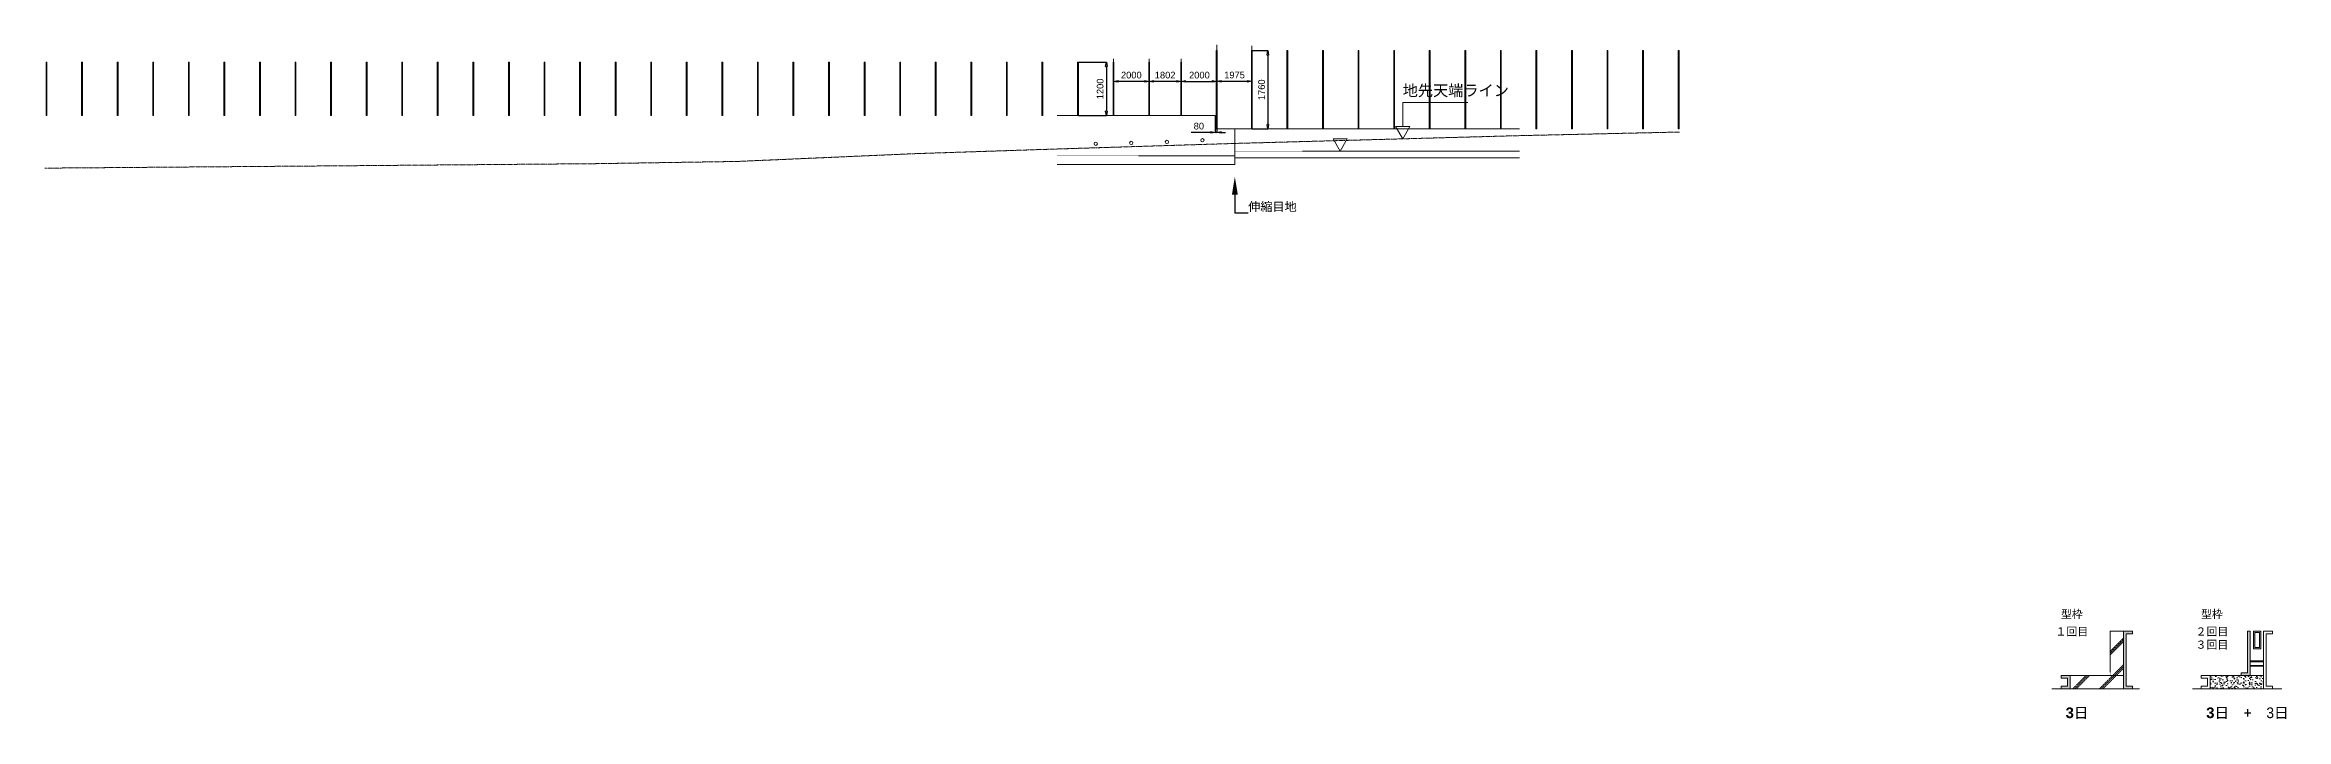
# Model space of a CAD drawing. Header units: millimetres. Extents: x -58267 to 200953, y -49295 to 43144.
# Drawn here: x -58267 to -7854, y -19517 to -4369 of the extents above; entities that cross this region are included whole.
import ezdxf
from ezdxf import colors
from ezdxf.entities.mleader import LeaderData, LeaderLine
from ezdxf.enums import TextEntityAlignment as Align
from ezdxf.math import Vec2, Vec3

# ---------------------------------------------------------------- set-up
doc = ezdxf.new("R2010")
doc.units = ezdxf.units.MM
doc.header["$LTSCALE"] = 0.25
doc.linetypes.add('ACAD_ISO02W100', pattern=[15, 12, -3])
doc.linetypes.add('CENTER2', pattern=[28.575, 19.05, -3.175, 3.175, -3.175])
for name, color, linetype, lineweight in [('1-fence', 7, 'Continuous', 0), ('1-main', 7, 'Continuous', 9), ('2-DIMS', 8, 'Continuous', 9)]:
    doc.layers.add(name, color=color, linetype=linetype, lineweight=lineweight)
doc.styles.add('Annotative', font='arial.ttf')
doc.styles.get("Standard").update_dxf_attribs({"font": 'arial.ttf'})
doc.dimstyles.new('Annotative3 (x2.5)', dxfattribs={"dimscale": 0, "dimtxt": 1.5, "dimasz": 1, "dimexe": 0, "dimexo": 0, "dimtad": 1, "dimdec": 0, "dimlfac": 2.5, "dimtxsty": 'Standard', "dimblk": 'CLOSEDBLANK', "dimcen": 0, "dimadec": 0, "dimazin": 0, "dimtfac": 1, "dimtdec": 0, "dimtmove": 0, "dimatfit": 3, "dimfxl": 1, "dimarcsym": 0})

# ---------------------------------------------------------------- blocks, each defined once
blk = doc.blocks.new('_ClosedBlank')
at = {"color": 0, "linetype": 'ByBlock', "lineweight": -2}
for p, q in [((-1, 0.17), (0, 0)), ((-1, 0.17), (-1, -0.17)), ((0, 0), (-1, -0.17))]:
    blk.add_line(p, q, dxfattribs=at)
blk = doc.blocks.new('*D384')
at = {"layer": '2-DIMS', "color": 0, "lineweight": -2, "transparency": 16777216}
for p, q in [((-31808, -5186), (-31218, -5186)), ((-31118, -5186), (-31118, -5186))]:
    blk.add_line(p, q, dxfattribs=at)
at = {"layer": 'Defpoints', "color": 0, "transparency": 16777216}
for p in [(-31908, -5186), (-31118, -5186), (-31118, -5186)]:
    blk.add_point(p, dxfattribs=at)
at = {"layer": '2-DIMS', "color": 0, "lineweight": -2, "transparency": 16777216, "xscale": 100, "yscale": 100, "zscale": 100, "rotation": 180}
blk.add_blockref('_ClosedBlank', (-31908, -5186), dxfattribs=at)
at = {"layer": '2-DIMS', "color": 0, "lineweight": -2, "transparency": 16777216, "xscale": 100, "yscale": 100, "zscale": 100}
blk.add_blockref('_ClosedBlank', (-31118, -5186), dxfattribs=at)
at = {"layer": '2-DIMS', "color": 0, "transparency": 16777216, "insert": (-31508, -5047), "char_height": 150, "attachment_point": 5}
blk.add_mtext('1975', dxfattribs=at)
blk = doc.blocks.new('*D385')
at = {"layer": '2-DIMS', "color": 0, "lineweight": -2, "transparency": 16777216}
for p, q in [((-31108, -4498), (-30760, -4498)), ((-30760, -4598), (-30760, -6158)), ((-31108, -6258), (-30760, -6258))]:
    blk.add_line(p, q, dxfattribs=at)
at = {"layer": 'Defpoints', "color": 0, "transparency": 16777216}
for p in [(-31108, -4498), (-31108, -6258), (-30760, -6258)]:
    blk.add_point(p, dxfattribs=at)
at = {"layer": '2-DIMS', "color": 0, "lineweight": -2, "transparency": 16777216, "xscale": 100, "yscale": 100, "zscale": 100}
for p, rotation in [((-30760, -4498), 90), ((-30760, -6258), 270)]:
    blk.add_blockref('_ClosedBlank', p, dxfattribs=dict(at, rotation=rotation))
at = {"layer": '2-DIMS', "color": 0, "transparency": 16777216, "insert": (-30899, -5378), "char_height": 150, "attachment_point": 5, "rotation": 90}
blk.add_mtext('1760', dxfattribs=at)
blk = doc.blocks.new('*D386')
at = {"layer": '2-DIMS', "color": 0, "lineweight": -2, "transparency": 16777216}
for p, q in [((-32608, -5188), (-32008, -5188)), ((-31908, -5186), (-31908, -5188))]:
    blk.add_line(p, q, dxfattribs=at)
at = {"layer": 'Defpoints', "color": 0, "transparency": 16777216}
for p in [(-32708, -5188), (-31908, -5186), (-31908, -5188)]:
    blk.add_point(p, dxfattribs=at)
at = {"layer": '2-DIMS', "color": 0, "lineweight": -2, "transparency": 16777216, "xscale": 100, "yscale": 100, "zscale": 100, "rotation": 180}
blk.add_blockref('_ClosedBlank', (-32708, -5188), dxfattribs=at)
at = {"layer": '2-DIMS', "color": 0, "lineweight": -2, "transparency": 16777216, "xscale": 100, "yscale": 100, "zscale": 100}
blk.add_blockref('_ClosedBlank', (-31908, -5188), dxfattribs=at)
at = {"layer": '2-DIMS', "color": 0, "transparency": 16777216, "insert": (-32298, -5049), "char_height": 150, "attachment_point": 5}
blk.add_mtext('2000', dxfattribs=at)
blk = doc.blocks.new('*D387')
at = {"layer": '2-DIMS', "color": 0, "lineweight": -2, "transparency": 16777216}
for p, q in [((-35019, -4758), (-34391, -4758)), ((-34391, -4858), (-34391, -5858)), ((-35019, -5958), (-34391, -5958))]:
    blk.add_line(p, q, dxfattribs=at)
at = {"layer": 'Defpoints', "color": 0, "transparency": 16777216}
for p in [(-35019, -4758), (-35019, -5958), (-34391, -5958)]:
    blk.add_point(p, dxfattribs=at)
at = {"layer": '2-DIMS', "color": 0, "lineweight": -2, "transparency": 16777216, "xscale": 100, "yscale": 100, "zscale": 100}
for p, rotation in [((-34391, -4758), 90), ((-34391, -5958), 270)]:
    blk.add_blockref('_ClosedBlank', p, dxfattribs=dict(at, rotation=rotation))
at = {"layer": '2-DIMS', "color": 0, "transparency": 16777216, "insert": (-34530, -5358), "char_height": 150, "attachment_point": 5, "rotation": 90}
blk.add_mtext('1200', dxfattribs=at)
blk = doc.blocks.new('*D388')
at = {"layer": '2-DIMS', "color": 0, "lineweight": -2, "transparency": 16777216}
for p, q in [((-33429, -5188), (-33429, -5188)), ((-32808, -5188), (-33329, -5188)), ((-32708, -5188), (-32708, -5188))]:
    blk.add_line(p, q, dxfattribs=at)
at = {"layer": 'Defpoints', "color": 0, "transparency": 16777216}
for p in [(-33429, -5188), (-33429, -5188), (-32708, -5188)]:
    blk.add_point(p, dxfattribs=at)
at = {"layer": '2-DIMS', "color": 0, "lineweight": -2, "transparency": 16777216, "xscale": 100, "yscale": 100, "zscale": 100, "rotation": 180}
blk.add_blockref('_ClosedBlank', (-33429, -5188), dxfattribs=at)
at = {"layer": '2-DIMS', "color": 0, "lineweight": -2, "transparency": 16777216, "xscale": 100, "yscale": 100, "zscale": 100}
blk.add_blockref('_ClosedBlank', (-32708, -5188), dxfattribs=at)
at = {"layer": '2-DIMS', "color": 0, "transparency": 16777216, "insert": (-33069, -5049), "char_height": 150, "attachment_point": 5}
blk.add_mtext('1802', dxfattribs=at)
blk = doc.blocks.new('*D389')
at = {"layer": '2-DIMS', "color": 0, "lineweight": -2, "transparency": 16777216}
for p, q in [((-34229, -5188), (-34229, -5188)), ((-33529, -5188), (-34129, -5188)), ((-33429, -5188), (-33429, -5188))]:
    blk.add_line(p, q, dxfattribs=at)
at = {"layer": 'Defpoints', "color": 0, "transparency": 16777216}
for p in [(-34229, -5188), (-34229, -5188), (-33429, -5188)]:
    blk.add_point(p, dxfattribs=at)
at = {"layer": '2-DIMS', "color": 0, "lineweight": -2, "transparency": 16777216, "xscale": 100, "yscale": 100, "zscale": 100, "rotation": 180}
blk.add_blockref('_ClosedBlank', (-34229, -5188), dxfattribs=at)
at = {"layer": '2-DIMS', "color": 0, "lineweight": -2, "transparency": 16777216, "xscale": 100, "yscale": 100, "zscale": 100}
blk.add_blockref('_ClosedBlank', (-33429, -5188), dxfattribs=at)
at = {"layer": '2-DIMS', "color": 0, "transparency": 16777216, "insert": (-33829, -5049), "char_height": 150, "attachment_point": 5}
blk.add_mtext('2000', dxfattribs=at)
blk = doc.blocks.new('*D390')
at = {"layer": '2-DIMS', "color": 0, "lineweight": -2, "transparency": 16777216}
for p, q in [((-32040, -6334), (-32480, -6334)), ((-31940, -6258), (-31940, -6334)), ((-31908, -6334), (-31940, -6334)), ((-31908, -6258), (-31908, -6334)), ((-31808, -6334), (-31708, -6334))]:
    blk.add_line(p, q, dxfattribs=at)
at = {"layer": 'Defpoints', "color": 0, "transparency": 16777216}
for p in [(-31940, -6258), (-31908, -6258), (-31908, -6334)]:
    blk.add_point(p, dxfattribs=at)
at = {"layer": '2-DIMS', "color": 0, "lineweight": -2, "transparency": 16777216, "xscale": 100, "yscale": 100, "zscale": 100}
blk.add_blockref('_ClosedBlank', (-31940, -6334), dxfattribs=at)
at = {"layer": '2-DIMS', "color": 0, "lineweight": -2, "transparency": 16777216, "xscale": 100, "yscale": 100, "zscale": 100, "rotation": 180}
blk.add_blockref('_ClosedBlank', (-31908, -6334), dxfattribs=at)
at = {"layer": '2-DIMS', "color": 0, "transparency": 16777216, "insert": (-32310, -6195), "char_height": 150, "attachment_point": 5}
blk.add_mtext('80', dxfattribs=at)

msp = doc.modelspace()

# ---------------------------------------------------------------- hatches: boundary and pattern name
at = {"layer": '1-main'}
h = msp.add_hatch(color=256, dxfattribs=at)
h.dxf.hatch_style = 1
h.paths.add_polyline_path([(-12713.782, -18539.873), (-12913.782, -18539.873), (-12913.782, -18599.873), (-12773.782, -18599.873), (-12773.782, -18779.873), (-12913.782, -18779.873), (-12913.782, -18839.873), (-12713.782, -18839.873)])
h.paths.add_polyline_path([(-11313.782, -17539.873), (-11513.782, -17539.873), (-11513.782, -18539.873), (-11513.782, -18839.873), (-11313.782, -18839.873), (-11313.782, -18779.873), (-11453.782, -18779.873), (-11453.782, -17599.873), (-11313.782, -17599.873)])
h = msp.add_hatch(color=256, dxfattribs=at)
h.dxf.hatch_style = 1
h.paths.add_polyline_path([(-8663.062, -17539.873), (-8723.062, -17539.873), (-8723.062, -18479.873), (-8863.062, -18479.873), (-8863.062, -18539.873), (-8663.062, -18539.873)])
h.paths.add_polyline_path([(-8427.535, -17539.873), (-8589.963, -17539.873), (-8589.963, -17937.197), (-8427.535, -17937.197)])
h.paths.add_polyline_path([(-8457.535, -17907.197), (-8559.963, -17907.197), (-8559.963, -17569.873), (-8457.535, -17569.873)], flags=16)
h.paths.add_polyline_path([(-8363.062, -18209.817), (-8663.062, -18209.817), (-8663.062, -18229.817), (-8363.062, -18229.817)])
h.paths.add_polyline_path([(-8363.062, -18309.817), (-8663.062, -18309.817), (-8663.062, -18329.817), (-8363.062, -18329.817)])
h = msp.add_hatch(dxfattribs=at)
h.set_pattern_fill('AR-CONC', color=256)
h.set_pattern_definition([(50, (3150.72, 0), (182.1847, -15.9391), [19.05, -209.55]), (355, (3150.72, 0), (-35.2434, 191.0568), [15.24, -167.6406]), (100.45144, (3165.9, -1.33), (146.9412, 175.1178), [16.19, -178.0902]), (46.1842, (3150.72, 50.8), (271.079, -42.0423), [28.575, -314.325]), (96.6356, (3173.3, 47.3), (237.404, 247.426), [24.285, -267.1356]), (351.1842, (3150.72, 50.8), (237.404, 247.426), [22.86, -251.4597]), (21, (3176.12, 38.1), (151.6144, -102.2652), [19.05, -209.55]), (326, (3176.12, 38.1), (61.802, 184.188), [15.24, -167.64]), (71.45144, (3188.75, 29.58), (213.4164, 81.9228), [16.19, -178.09]), (37.5, (3150.72, 0), (3.0886, 84.55504), [0, -165.608, 0, -170.18, 0, -168.275]), (7.5, (3150.72, 0), (66.81966, 100.18057), [0, -97.028, 0, -161.798, 0, -64.135]), (327.5, (3094.08, 0), (135.5906, -5.72874), [0, -63.5, 0, -198.12, 0, -262.89]), (317.5, (3068.68, 0), (148.1292, 25.4265), [0, -82.55, 0, -131.572, 0, -186.69])])
h.paths.add_polyline_path([(-8363.062, -18839.873), (-8363.062, -18539.873), (-9563.062, -18539.873), (-9563.062, -18839.873)])

# ---------------------------------------------------------------- linework, layer by layer
at = {"layer": '1-fence'}
for points in [[(-31918.456, -4498.142), (-31898.456, -4498.142), (-31898.456, -6258.142), (-31918.456, -6258.142)], [(-31128.456, -4498.142), (-31108.456, -4498.142), (-31108.456, -6258.142), (-31128.456, -6258.142)], [(-30328.456, -4498.142), (-30308.456, -4498.142), (-30308.456, -6258.142), (-30328.456, -6258.142)], [(-29528.456, -4498.142), (-29508.456, -4498.142), (-29508.456, -6258.142), (-29528.456, -6258.142)], [(-28728.456, -4498.142), (-28708.456, -4498.142), (-28708.456, -6258.142), (-28728.456, -6258.142)], [(-27928.456, -4498.142), (-27908.456, -4498.142), (-27908.456, -6258.142), (-27928.456, -6258.142)], [(-27128.456, -4498.142), (-27108.456, -4498.142), (-27108.456, -6258.142), (-27128.456, -6258.142)], [(-26328.456, -4498.142), (-26308.456, -4498.142), (-26308.456, -6258.142), (-26328.456, -6258.142)], [(-25528.456, -4498.142), (-25508.456, -4498.142), (-25508.456, -6258.142), (-25528.456, -6258.142)], [(-24728.456, -4498.142), (-24708.456, -4498.142), (-24708.456, -6258.142), (-24728.456, -6258.142)], [(-23928.456, -4498.142), (-23908.456, -4498.142), (-23908.456, -6258.142), (-23928.456, -6258.142)], [(-23128.456, -4498.142), (-23108.456, -4498.142), (-23108.456, -6258.142), (-23128.456, -6258.142)], [(-22328.456, -4498.142), (-22308.456, -4498.142), (-22308.456, -6258.142), (-22328.456, -6258.142)], [(-21528.456, -4498.142), (-21508.456, -4498.142), (-21508.456, -6258.142), (-21528.456, -6258.142)]]:
    msp.add_lwpolyline(points, close=True, dxfattribs=at)
at = {"layer": '1-main'}
for p, q in [((-31940.456, -5958.142), (-35500.456, -5958.142)), ((-31940.456, -6258.142), (-31940.456, -5958.142)), ((-27726.012, -6205.05), (-27726.012, -5666.06)), ((-27726.012, -5666.06), (-26262.188, -5666.06)), ((-31500.456, -6258.142), (-31940.456, -6258.142)), ((-31500.456, -6258.142), (-31500.456, -6858.142)), ((-25100.456, -6258.142), (-31500.456, -6258.142)), ((-28975.272, -6483.258), (-29292.681, -6483.258)), ((-29133.976, -6758.142), (-29292.681, -6483.258)), ((-29133.976, -6758.142), (-28975.272, -6483.258)), ((-27567.308, -6205.05), (-27884.717, -6205.05)), ((-27726.012, -6479.935), (-27884.717, -6205.05)), ((-27726.012, -6479.935), (-27567.308, -6205.05)), ((-31500.456, -6858.142), (-31500.456, -7058.142)), ((-25100.456, -6908.142), (-31500.456, -6908.142)), ((-31500.456, -7058.142), (-35500.456, -7058.142)), ((-11513.782, -18539.873), (-11513.782, -17539.873)), ((-11513.782, -17539.873), (-11313.782, -17539.873)), ((-11453.782, -18779.873), (-11453.782, -17599.873)), ((-11313.782, -17599.873), (-11453.782, -17599.873)), ((-11313.782, -17539.873), (-11313.782, -17599.873)), ((-8723.062, -18479.873), (-8723.062, -17539.873)), ((-8663.062, -17539.873), (-8723.062, -17539.873)), ((-8663.062, -17539.873), (-8663.062, -18539.873)), ((-8363.062, -18539.873), (-8363.062, -17539.873)), ((-8363.062, -17539.873), (-8163.062, -17539.873)), ((-8303.062, -18779.873), (-8303.062, -17599.873)), ((-8163.062, -17599.873), (-8303.062, -17599.873)), ((-8163.062, -17539.873), (-8163.062, -17599.873)), ((-12713.782, -18539.873), (-12913.782, -18539.873)), ((-12913.782, -18539.873), (-12913.782, -18599.873)), ((-12913.782, -18599.873), (-12773.782, -18599.873)), ((-12773.782, -18779.873), (-12773.782, -18599.873)), ((-12713.782, -18839.873), (-12713.782, -18539.873)), ((-11513.782, -18539.873), (-11513.782, -18839.873)), ((-9563.062, -18539.873), (-9763.062, -18539.873)), ((-9763.062, -18539.873), (-9763.062, -18599.873)), ((-9763.062, -18599.873), (-9623.062, -18599.873)), ((-9623.062, -18779.873), (-9623.062, -18599.873)), ((-9563.062, -18839.873), (-9563.062, -18539.873)), ((-9563.062, -18539.873), (-8363.062, -18539.873)), ((-8723.062, -18479.873), (-8863.062, -18479.873)), ((-8863.062, -18479.873), (-8863.062, -18539.873)), ((-8663.062, -18539.873), (-8863.062, -18539.873)), ((-8663.062, -18209.817), (-8363.062, -18209.817)), ((-8663.062, -18229.817), (-8363.062, -18229.817)), ((-8663.062, -18309.817), (-8363.062, -18309.817)), ((-8663.062, -18329.817), (-8363.062, -18329.817)), ((-8363.062, -18539.873), (-8363.062, -18839.873)), ((-13123.381, -18839.873), (-11149.894, -18839.873)), ((-12913.782, -18779.873), (-12913.782, -18839.873)), ((-12913.782, -18779.873), (-12773.782, -18779.873)), ((-12913.782, -18839.873), (-12713.782, -18839.873)), ((-11513.782, -18839.873), (-11313.782, -18839.873)), ((-11453.782, -18779.873), (-11313.782, -18779.873)), ((-11313.782, -18779.873), (-11313.782, -18839.873)), ((-9960.883, -18839.873), (-7948.214, -18839.873)), ((-9763.062, -18779.873), (-9623.062, -18779.873)), ((-9763.062, -18779.873), (-9763.062, -18839.873)), ((-9763.062, -18839.873), (-9563.062, -18839.873)), ((-8363.062, -18839.873), (-8163.062, -18839.873)), ((-8303.062, -18779.873), (-8163.062, -18779.873)), ((-8163.062, -18779.873), (-8163.062, -18839.873))]:
    msp.add_line(p, q, dxfattribs=at)
at = {"layer": '1-main', "linetype": 'ACAD_ISO02W100'}
for p, q in [((-31500.456, -6858.142), (-35500.456, -6858.142)), ((-25100.456, -6758.142), (-31500.456, -6758.142)), ((-11513.782, -17539.873), (-11813.782, -17539.873)), ((-11813.782, -17539.873), (-11813.782, -18539.873)), ((-11813.782, -17998.052), (-11513.782, -17698.052)), ((-11813.782, -18038.052), (-11513.782, -17738.052)), ((-11813.782, -18078.052), (-11513.782, -17778.052)), ((-12713.782, -18539.873), (-11513.782, -18539.873)), ((-12655.603, -18839.873), (-12355.603, -18539.873)), ((-12615.603, -18839.873), (-12315.603, -18539.873)), ((-12575.603, -18839.873), (-12275.603, -18539.873)), ((-12055.603, -18839.873), (-11513.782, -18298.052)), ((-12015.603, -18839.873), (-11513.782, -18338.052)), ((-11975.603, -18839.873), (-11513.782, -18378.052))]:
    msp.add_line(p, q, dxfattribs=at)
at = {"layer": '1-main'}
for points in [[(-58239.256, -4758.142), (-58219.256, -4758.142), (-58219.256, -5958.142), (-58239.256, -5958.142)], [(-57439.256, -4758.142), (-57419.256, -4758.142), (-57419.256, -5958.142), (-57439.256, -5958.142)], [(-56639.256, -4758.142), (-56619.256, -4758.142), (-56619.256, -5958.142), (-56639.256, -5958.142)], [(-55839.256, -4758.142), (-55819.256, -4758.142), (-55819.256, -5958.142), (-55839.256, -5958.142)], [(-55039.256, -4758.142), (-55019.256, -4758.142), (-55019.256, -5958.142), (-55039.256, -5958.142)], [(-54239.256, -4758.142), (-54219.256, -4758.142), (-54219.256, -5958.142), (-54239.256, -5958.142)], [(-53439.256, -4758.142), (-53419.256, -4758.142), (-53419.256, -5958.142), (-53439.256, -5958.142)], [(-52639.256, -4758.142), (-52619.256, -4758.142), (-52619.256, -5958.142), (-52639.256, -5958.142)], [(-51839.256, -4758.142), (-51819.256, -4758.142), (-51819.256, -5958.142), (-51839.256, -5958.142)], [(-51039.256, -4758.142), (-51019.256, -4758.142), (-51019.256, -5958.142), (-51039.256, -5958.142)], [(-50239.256, -4758.142), (-50219.256, -4758.142), (-50219.256, -5958.142), (-50239.256, -5958.142)], [(-49439.256, -4758.142), (-49419.256, -4758.142), (-49419.256, -5958.142), (-49439.256, -5958.142)], [(-48639.256, -4758.142), (-48619.256, -4758.142), (-48619.256, -5958.142), (-48639.256, -5958.142)], [(-47839.256, -4758.142), (-47819.256, -4758.142), (-47819.256, -5958.142), (-47839.256, -5958.142)], [(-47039.256, -4758.142), (-47019.256, -4758.142), (-47019.256, -5958.142), (-47039.256, -5958.142)], [(-46239.256, -4758.142), (-46219.256, -4758.142), (-46219.256, -5958.142), (-46239.256, -5958.142)], [(-45439.256, -4758.142), (-45419.256, -4758.142), (-45419.256, -5958.142), (-45439.256, -5958.142)], [(-44639.256, -4758.142), (-44619.256, -4758.142), (-44619.256, -5958.142), (-44639.256, -5958.142)], [(-43839.256, -4758.142), (-43819.256, -4758.142), (-43819.256, -5958.142), (-43839.256, -5958.142)], [(-43039.256, -4758.142), (-43019.256, -4758.142), (-43019.256, -5958.142), (-43039.256, -5958.142)], [(-42239.256, -4758.142), (-42219.256, -4758.142), (-42219.256, -5958.142), (-42239.256, -5958.142)], [(-41439.256, -4758.142), (-41419.256, -4758.142), (-41419.256, -5958.142), (-41439.256, -5958.142)], [(-40639.256, -4758.142), (-40619.256, -4758.142), (-40619.256, -5958.142), (-40639.256, -5958.142)], [(-39839.256, -4758.142), (-39819.256, -4758.142), (-39819.256, -5958.142), (-39839.256, -5958.142)], [(-39039.256, -4758.142), (-39019.256, -4758.142), (-39019.256, -5958.142), (-39039.256, -5958.142)], [(-38239.256, -4758.142), (-38219.256, -4758.142), (-38219.256, -5958.142), (-38239.256, -5958.142)], [(-37439.256, -4758.142), (-37419.256, -4758.142), (-37419.256, -5958.142), (-37439.256, -5958.142)], [(-36639.256, -4758.142), (-36619.256, -4758.142), (-36619.256, -5958.142), (-36639.256, -5958.142)], [(-35839.256, -4758.142), (-35819.256, -4758.142), (-35819.256, -5958.142), (-35839.256, -5958.142)], [(-35039.256, -4758.142), (-35019.256, -4758.142), (-35019.256, -5958.142), (-35039.256, -5958.142)], [(-34239.256, -4758.142), (-34219.256, -4758.142), (-34219.256, -5958.142), (-34239.256, -5958.142)], [(-33439.256, -4758.142), (-33419.256, -4758.142), (-33419.256, -5958.142), (-33439.256, -5958.142)], [(-32718.456, -4758.154), (-32698.456, -4758.154), (-32698.456, -5958.154), (-32718.456, -5958.154)], [(-8589.963, -17539.873), (-8427.535, -17539.873), (-8427.535, -17937.197), (-8589.963, -17937.197)], [(-8559.963, -17569.873), (-8457.535, -17569.873), (-8457.535, -17907.197), (-8559.963, -17907.197)]]:
    msp.add_lwpolyline(points, close=True, dxfattribs=at)
at = {"layer": '1-main', "linetype": 'CENTER2', "lineweight": 13}
msp.add_lwpolyline([(-58267.256, -7138.142), (-51900.456, -7088.142), (-45900.456, -7038.142), (-42700.456, -6988.142), (-38700.456, -6813.142), (-35500.456, -6708.142), (-31500.456, -6583.142), (-25100.456, -6408.142), (-21500.456, -6327.234)], dxfattribs=at)
at = {"layer": '1-main'}
for centre in [(-34629.256, -6590.629), (-33829.256, -6570.152), (-33029.256, -6547.594), (-32229.256, -6510.824)]:
    msp.add_circle(centre, 37.5, dxfattribs=at)
at = {"layer": '2-DIMS'}
for p, q in [((-31908.456, -6258.142), (-31908.456, -4368.799)), ((-31118.456, -6258.142), (-31118.456, -4387.85)), ((-34229.256, -5958.142), (-34229.256, -4682.906)), ((-33429.256, -5958.142), (-33429.256, -4682.906)), ((-32708.456, -5958.154), (-32708.456, -4682.918))]:
    msp.add_line(p, q, dxfattribs=at)

# ---------------------------------------------------------------- texts
at = {"layer": '1-main', "style": 'Annotative'}
for s, p in [('型枠', (-12674.916, -17250.668)), ('型枠', (-9524.196, -17250.668)), ('１回目', (-12674.916, -17640.877)), ('２回目', (-9524.196, -17640.877)), ('３回目', (-9524.196, -17936.46))]:
    msp.add_text(s, height=180, dxfattribs=at).set_placement(p, align=Align.CENTER)
at = {"layer": '1-main', "char_height": 240, "attachment_point": 1, "style": 'Annotative'}
for s, insert, width in [('{\\fArial|b1|i0|c0|p34;3\\fMS PGothic|b1|i0|c128|p50;日}', (-12815.409, -19254.778), 1348.88522), ('{\\fArial|b1|i0|c0|p34;3\\fMS PGothic|b1|i0|c128|p50;日\\fMS PGothic|b0|i0|c128|p50;\u3000+\u30003日}', (-9652.911, -19254.778), 1819.42673)]:
    msp.add_mtext(s, dxfattribs=dict(at, insert=insert, width=width))
at = {"layer": '2-DIMS', "insert": (-26531.293, -5407.311), "char_height": 250, "attachment_point": 5}
msp.add_mtext('{\\fMS PGothic|b0|i0|c128|p50;地先天端ライン}', dxfattribs=at)

# ---------------------------------------------------------------- dimensions: what is measured, and where the dimension line sits
at = {"layer": '2-DIMS'}
for base, p1, p2, text, picture, middle in [((-30760.108, -6258.142), (-31108.456, -4498.142), (-31108.456, -6258.142), '1760', '*D385', (-30899.194, -5378.142)), ((-34391.305, -5958.142), (-35019.256, -4758.142), (-35019.256, -5958.142), '1200', '*D387', (-34530.391, -5358.142))]:
    dim = msp.add_linear_dim(base=base, p1=p1, p2=p2, angle=90, text=text, dimstyle='Annotative3 (x2.5)', dxfattribs=at)
    dim.commit()
    dim.dimension.update_dxf_attribs({"geometry": picture, "text_midpoint": middle})
dim = msp.add_linear_dim(base=(-34229.256, -5187.654), p1=(-33429.256, -5187.699), p2=(-34229.256, -5187.699), dimstyle='Annotative3 (x2.5)', dxfattribs=at)
dim.commit()
dim.dimension.update_dxf_attribs({"geometry": '*D389', "text_midpoint": (-33829.256, -5048.568)})
at = {"layer": '2-DIMS', "color": 1}
dim = msp.add_linear_dim(base=(-33429.256, -5187.699), p1=(-32708.456, -5187.654), p2=(-33429.256, -5187.654), dimstyle='Annotative3 (x2.5)', dxfattribs=at)
dim.commit()
dim.dimension.update_dxf_attribs({"geometry": '*D388', "text_midpoint": (-33068.856, -5048.614)})
at = {"layer": '2-DIMS'}
dim = msp.add_linear_dim(base=(-31908.456, -5187.699), p1=(-32708.456, -5187.699), p2=(-31908.456, -5186.033), dimstyle='Annotative3 (x2.5)', dxfattribs=at)
dim.commit()
dim.dimension.update_dxf_attribs({"geometry": '*D386', "text_midpoint": (-32298.456, -5187.699), "dimtype": 160})
at = {"layer": '2-DIMS', "color": 1}
for base, p1, p2, picture, middle in [((-31118.456, -5186.033), (-31908.456, -5186.033), (-31118.456, -5185.785), '*D384', (-31508.456, -5186.033)), ((-31908.456, -6334.267), (-31940.456, -6258.142), (-31908.456, -6258.142), '*D390', (-32310.238, -6334.267))]:
    dim = msp.add_linear_dim(base=base, p1=p1, p2=p2, dimstyle='Annotative3 (x2.5)', dxfattribs=at)
    dim.commit()
    dim.dimension.update_dxf_attribs({"geometry": picture, "text_midpoint": middle, "dimtype": 160})

# ---------------------------------------------------------------- leaders
at = {"layer": '2-DIMS'}
ml = msp.add_multileader_mtext('Standard', dxfattribs=at)
ml.set_content('{\\fMS PGothic|b0|i0|c128|p50;伸縮目地}', color=256)
ml.set_leader_properties()
ml.build(insert=Vec2(0, 0))
ml.multileader.update_dxf_attribs({"text_left_attachment_type": 6, "dogleg_length": 3, "arrow_head_size": 400, "scale": 100})
ctx = ml.context
ctx.base_point, ctx.scale, ctx.char_height, ctx.arrow_head_size, ctx.landing_gap_size, ctx.plane_origin = Vec3(-31200.456, -8143.017), 100, 200, 400, 0, Vec3(-31500.456, -5559.017)
ctx.left_attachment = 6
notes = []
notes.append((ctx, [(0, (1, 1, 0), (-31500.456, -8143.017), (1, 0), 300, [(0, [(-31500.456, -7331.848)], 0, [])])]))
ctx.mtext.insert, ctx.mtext.flow_direction = Vec3(-31200.456, -7903.017), 5
for ctx, leaders in notes:
    for number, flags, end, landing, length, lines in leaders:
        leader = LeaderData()
        leader.index, (leader.has_last_leader_line, leader.has_dogleg_vector, leader.attachment_direction) = number, flags
        leader.last_leader_point, leader.dogleg_vector, leader.dogleg_length = Vec3(end), Vec3(landing), length
        for number, points, colour, breaks in lines:
            line = LeaderLine()
            line.index, line.vertices, line.color, line.breaks = number, Vec3.list(points), colors.encode_raw_color(colour), breaks
            leader.lines.append(line)
        ctx.leaders.append(leader)

doc.saveas('drawing.dxf')
